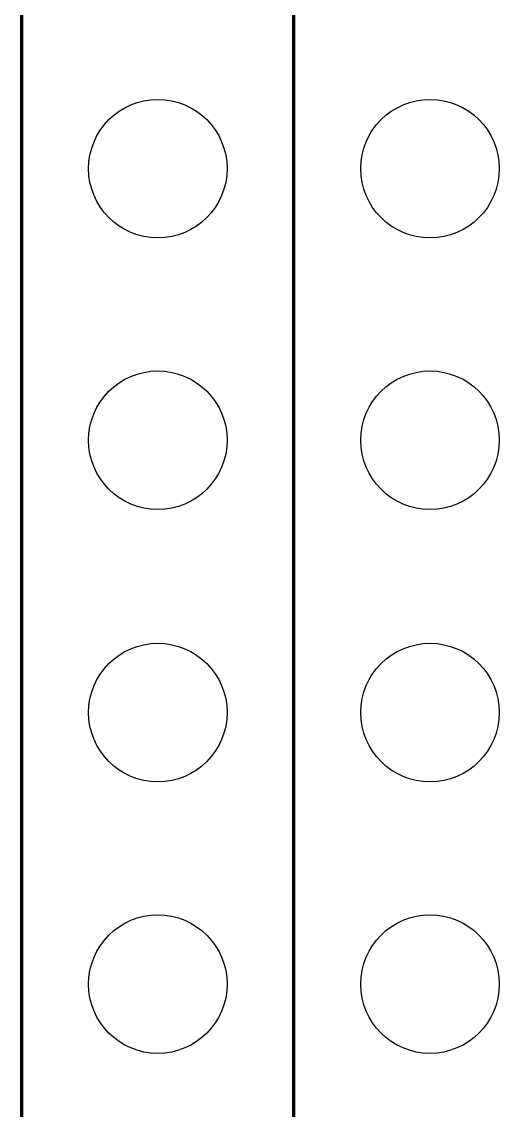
# Model space of a CAD drawing. Header units: millimetres. Extents: x -109 to -14.2, y -107.5 to -24.7.
# Drawn here: x -51.69 to -47.23, y -81.25 to -71.09 of the extents above; entities that cross this region are included whole.
import ezdxf

# ---------------------------------------------------------------- set-up
doc = ezdxf.new("R2010")
doc.units = ezdxf.units.MM
doc.header["$MEASUREMENT"] = 0
doc.layers.add('layer 1', color=7, linetype='Continuous')

msp = doc.modelspace()

# ---------------------------------------------------------------- linework, layer by layer
at = {"layer": 'layer 1', "color": 0}
for centre in [(-50.416, -72.46), (-47.873, -72.46), (-50.416, -74.996), (-47.873, -74.996), (-50.416, -77.539), (-47.873, -77.539), (-50.416, -80.075), (-47.873, -80.075)]:
    msp.add_ellipse(centre, major_axis=(0, 0.647), ratio=1, dxfattribs=at)
at = {"layer": 'layer 1', "color": 0, "lineweight": 80}
for points in [[(-51.687, -91.504), (-51.687, -91.504), (-51.687, -40.715), (-51.687, -40.715)], [(-49.145, -91.504), (-49.145, -91.504), (-49.145, -40.715), (-49.145, -40.715)], [(-49.145, -91.504), (-49.145, -91.504), (-49.145, -40.715), (-49.145, -40.715)]]:
    msp.add_open_spline(points, degree=3, dxfattribs=at)

doc.saveas('drawing.dxf')
